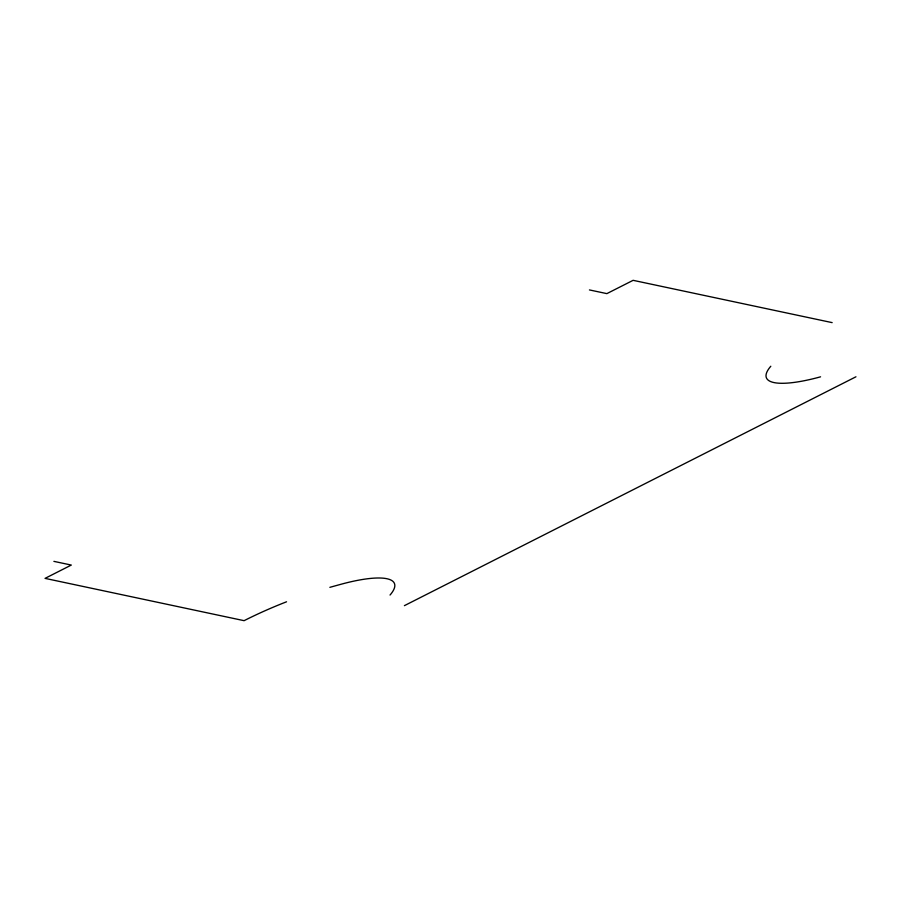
<?xml version="1.0" encoding="UTF-8"?>
<svg xmlns="http://www.w3.org/2000/svg" width="901" height="901" viewBox="0 0 901 901"><rect width="100%" height="100%" fill="white"/><g stroke="black" fill="none" stroke-linecap="round" stroke-linejoin="round"><path stroke-width="1.35" d="M404.403 605.652L855.95 376.787M329.867 587.328L340.263 584.467A88.14 21.32 -21.9 0 1 390.032 595.043M832.152 322.626L633.11 280.324L606.857 293.625L589.434 289.931M53.891 561.368L71.303 565.062L45.05 578.374L244.092 620.676A120.374 29.125 -21.9 0 1 286.552 601.789M820.563 376.821A88.14 21.32 -21.9 0 1 770.805 366.245"/></g></svg>
